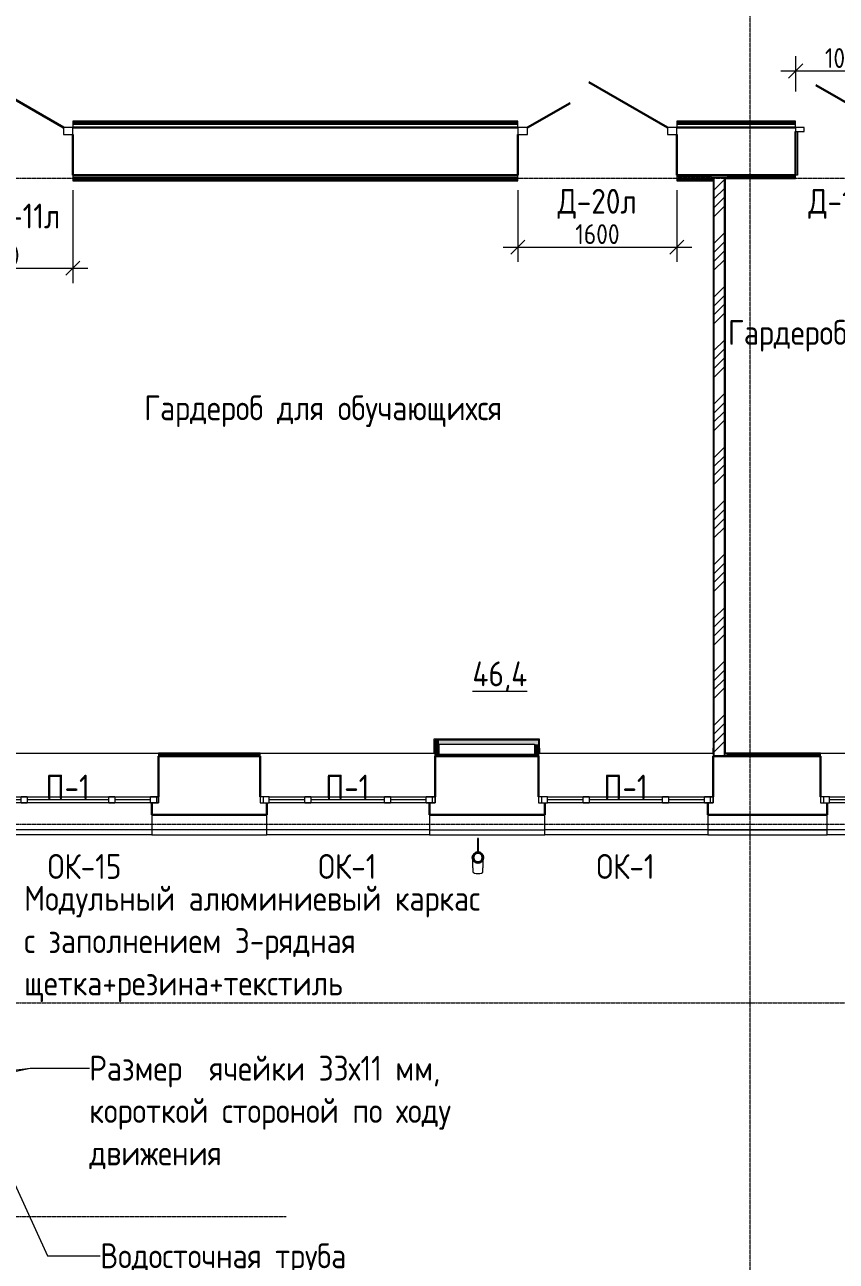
# Model space of a CAD drawing. Header units: millimetres. Extents: x -11345 to 411485, y -9810 to 73012.
# Drawn here: x 63204 to 71372, y -2606 to 9841 of the extents above; entities that cross this region are included whole.
import ezdxf

# ---------------------------------------------------------------- set-up
doc = ezdxf.new("R2010")
doc.units = ezdxf.units.MM
doc.linetypes.add('ADSK_Линия сетки', pattern=[25, 20, -2.5, 0, -2.5])
for name, color, linetype, lineweight in [('_ Окна', 7, 'Continuous', 9), ('Аннотация', 7, 'Continuous', 18), ('Двери', 7, 'Continuous', 9), ('Марки дверей', 7, 'Continuous', 20), ('Марки окон', 7, 'Continuous', 20), ('Марки помещений', 7, 'Continuous', 20), ('Обобщенные модели', 7, 'Continuous', 18), ('Окна', 7, 'Continuous', 9), ('Оси', 253, 'Continuous', 9), ('Перекрытие', 7, 'Continuous', 9), ('Размеры', 7, 'Continuous', 5), ('Стены внутренние', 7, 'Continuous', 18), ('Стены наружные', 7, 'Continuous', 18), ('Стены несущие', 7, 'Continuous', 30), ('Стены отделка', 7, 'Continuous', 30), ('Стены штриховка', 7, 'Continuous', 9)]:
    doc.layers.add(name, color=color, linetype=linetype, lineweight=lineweight)
doc.styles.add('GOST Common_2', font='GOST_Common.ttf', dxfattribs={"width": 0.9, "height": 250})
doc.styles.add('GOST Common_7', font='GOST_Common.ttf', dxfattribs={"width": 0.9, "height": 200})
doc.dimstyles.new('ADSK_Основной_2_мм', dxfattribs={"dimscale": 304.8, "dimtxt": 201.142999, "dimasz": 0.463911, "dimexe": 0.492126, "dimexo": 0.492126, "dimgap": 0.098425, "dimtad": 1, "dimrnd": 0.01, "dimdsep": 46, "dimtxsty": 'GOST Common_7', "dimblk1": 'OBLIQUE', "dimblk2": 'OBLIQUE', "dimsah": 1, "dimcen": 0.09, "dimdle": 0.492126, "dimazin": 2, "dimtfac": 1, "dimtdec": 4, "dimtix": 1, "dimtmove": 0, "dimatfit": 3, "dimfxl": 1, "dimtvp": 1, "dimtolj": 1, "dimtzin": 0, "dimlwd": 20, "dimlwe": 20, "dimarcsym": 2})
pattern_1 = [(0, (32053.86, 0), (406.4, 101.6), [33.528, -271.272, 33.528, -271.272, -1625.6]), (0, (32053.86, 0), (406.4, 101.6), [-609.6, 33.528, -576.072, 33.528, -271.272, -711.2]), (0, (32053.86, 0), (406.4, 101.6), [-1524, 33.528, -169.672, 33.528, -474.472]), (120, (32206.26, 50.8), (-291.18818, 301.15272), [33.528, -271.272, 33.528, -271.272, -1625.6]), (120, (32206.26, 50.8), (-291.18818, 301.15272), [-609.6, 33.528, -576.072, 33.528, -271.272, -711.2]), (120, (32206.26, 50.8), (-291.18818, 301.15272), [-1524, 33.528, -169.672, 33.528, -474.472]), (240, (32257.06, 254), (-115.21182, -402.75272), [33.528, -271.272, 33.528, -271.272, -1625.6]), (240, (32257.06, 254), (-115.21182, -402.75272), [-609.6, 33.528, -576.072, 33.528, -271.272, -711.2]), (240, (32257.06, 254), (-115.21182, -402.75272), [-1524, 33.528, -169.672, 33.528, -474.472])]

# ---------------------------------------------------------------- blocks, each defined once
blk = doc.blocks.new('Дверь-Alumark_двупольная с глухим окном_S70 - 1600х2100 алюм ост Д-20л-5430551-План 1-го этажа')
at = {"layer": 'Двери', "lineweight": 30}
for p, q in [((830, 240), (38, 697)), ((-580, 240), (-151, 487))]:
    blk.add_line(p, q, dxfattribs=at)
at = {"layer": 'Двери'}
for p, q in [((-675, 240), (-675, 170)), ((-580, 240), (-675, 240)), ((-675, 170), (-580, 170)), ((-580, 170), (-580, 240)), ((830, 240), (830, 170)), ((925, 240), (830, 240)), ((830, 170), (925, 170)), ((925, 170), (925, 240))]:
    blk.add_line(p, q, dxfattribs=at)
blk = doc.blocks.new('Дверь-Alumark_двупольная с глухим окном_S70 - 1520х2200 алюм ост Д-11л-3421825-План 1-го этажа')
at = {"layer": 'Двери', "lineweight": 30}
for p, q in [((790, 240), (-2, 697)), ((-540, 240), (-181, 447))]:
    blk.add_line(p, q, dxfattribs=at)
at = {"layer": 'Двери'}
for p, q in [((-635, 240), (-635, 170)), ((-540, 240), (-635, 240)), ((-635, 170), (-540, 170)), ((-540, 170), (-540, 240)), ((790, 240), (790, 170)), ((885, 240), (790, 240)), ((790, 170), (885, 170)), ((885, 170), (885, 240))]:
    blk.add_line(p, q, dxfattribs=at)
blk = doc.blocks.new('АС_Дверь_Однопольная_Алюминиевая - 1030х2200 алюм ост с мат_плёнкой Д19л-4850132-План 1-го этажа')
at = {"layer": 'Двери'}
for p, q in [((-303, -200), (-390, -200)), ((-390, -200), (-390, -240)), ((-390, -240), (-303, -240)), ((-303, -240), (-303, -200)), ((640, -200), (553, -200)), ((553, -200), (553, -240)), ((553, -240), (640, -240)), ((640, -240), (640, -200))]:
    blk.add_line(p, q, dxfattribs=at)
at = {"layer": 'Двери', "lineweight": 30}
blk.add_line((-303, -240), (438, -668), dxfattribs=at)
blk = doc.blocks.new('окно трехпол с фрамугой - 1740 и 1760 -2300_h___нов_ ок1-2142734-План 1-го этажа')
at = {"layer": '_ Окна', "lineweight": 18}
for p, q in [((-880, 115), (-880, 175)), ((-880, 175), (-790, 175)), ((-790, 175), (-790, 115)), ((-430, 115), (-430, 175)), ((-430, 175), (-370, 175)), ((-370, 175), (-370, 115)), ((370, 115), (370, 175)), ((370, 175), (430, 175)), ((430, 175), (430, 115)), ((790, 175), (790, 115)), ((880, 175), (790, 175)), ((880, 115), (880, 175)), ((-790, 115), (-880, 115)), ((-370, 115), (-430, 115)), ((430, 115), (370, 115)), ((790, 115), (880, 115))]:
    blk.add_line(p, q, dxfattribs=at)
at = {"layer": '_ Окна'}
for p, q in [((-850, 115), (-850, 175)), ((-790, 145), (-430, 145)), ((-370, 145), (370, 145)), ((430, 145), (790, 145)), ((850, 115), (850, 175))]:
    blk.add_line(p, q, dxfattribs=at)
at = {"layer": 'Окна'}
for p, q in [((-880, 175), (-880, 115)), ((-790, 175), (-880, 175)), ((-790, 175), (-430, 175)), ((-370, 175), (-430, 175)), ((-370, 175), (370, 175)), ((430, 175), (370, 175)), ((430, 175), (790, 175)), ((880, 175), (790, 175)), ((880, 115), (880, 175)), ((-880, 115), (-790, 115)), ((-430, 115), (-790, 115)), ((-430, 115), (-370, 115)), ((370, 115), (-370, 115)), ((370, 115), (430, 115)), ((790, 115), (430, 115)), ((790, 115), (880, 115))]:
    blk.add_line(p, q, dxfattribs=at)
blk = doc.blocks.new('окно трехпол с фрамугой - 1800 и 1820х2300_h___нов_ ок15-2116672-План 1-го этажа')
at = {"layer": '_ Окна', "lineweight": 18}
for p, q in [((-910, 115), (-910, 175)), ((-910, 175), (-830, 175)), ((-830, 175), (-830, 115)), ((-470, 115), (-470, 175)), ((-470, 175), (-410, 175)), ((-410, 175), (-410, 115)), ((410, 115), (410, 175)), ((410, 175), (470, 175)), ((470, 175), (470, 115)), ((830, 175), (830, 115)), ((910, 175), (830, 175)), ((910, 115), (910, 175)), ((-830, 115), (-910, 115)), ((-410, 115), (-470, 115)), ((470, 115), (410, 115)), ((830, 115), (910, 115))]:
    blk.add_line(p, q, dxfattribs=at)
at = {"layer": '_ Окна'}
for p, q in [((-890, 115), (-890, 175)), ((-830, 145), (-470, 145)), ((-410, 145), (410, 145)), ((470, 145), (830, 145)), ((890, 115), (890, 175))]:
    blk.add_line(p, q, dxfattribs=at)
at = {"layer": 'Окна'}
for p, q in [((-910, 175), (-910, 115)), ((-830, 175), (-910, 175)), ((-830, 175), (-470, 175)), ((-410, 175), (-470, 175)), ((-410, 175), (410, 175)), ((470, 175), (410, 175)), ((470, 175), (830, 175)), ((910, 175), (830, 175)), ((910, 115), (910, 175)), ((-910, 115), (-830, 115)), ((-470, 115), (-830, 115)), ((-470, 115), (-410, 115)), ((410, 115), (-410, 115)), ((410, 115), (470, 115)), ((830, 115), (470, 115)), ((830, 115), (910, 115))]:
    blk.add_line(p, q, dxfattribs=at)
blk = doc.blocks.new('Водосток - Тип 1 _карниз больше 490мм_-5162063-План 1-го этажа')
at = {"layer": 'Обобщенные модели'}
for p, q in [((75, 306), (75, 264)), ((175, 264), (175, 306)), ((120, 109), (120, -30)), ((130, -30), (130, 109)), ((120, -30), (130, -30))]:
    blk.add_line(p, q, dxfattribs=at)
at = {"layer": 'Обобщенные модели', "flags": 128}
for points in [[(75, 173), (75, 174), (75, 177), (75, 180), (75, 183), (75, 186), (75, 190), (75, 193), (75, 197), (75, 201), (75, 205), (75, 210), (75, 214), (75, 219), (75, 224), (75, 229), (75, 234), (75, 239), (75, 245), (75, 250), (75, 256), (75, 261), (75, 264)], [(175, 264), (175, 258), (175, 252), (175, 247), (175, 242), (175, 236), (175, 231), (175, 226), (175, 221), (175, 216), (175, 212), (175, 207), (175, 203), (175, 199), (175, 195), (175, 191), (175, 188), (175, 184), (175, 181), (175, 178), (175, 175), (175, 173)]]:
    blk.add_lwpolyline(points, dxfattribs=at)
at = {"layer": 'Обобщенные модели'}
for start, end in [(90, 270), (270, 90)]:
    blk.add_arc((125, 160), 52, start, end, dxfattribs=at)
at = {"layer": 'Обобщенные модели', "lineweight": 40}
for start, end in [(90, 270), (270, 90)]:
    blk.add_arc((125, 160), 50, start, end, dxfattribs=at)
at = {"layer": 'Обобщенные модели'}
for start_param, end_param in [(4.712389, 6.283185), (3.141593, 4.712389)]:
    blk.add_ellipse((125, 306), major_axis=(-50, 0), ratio=0.309017, start_param=start_param, end_param=end_param, dxfattribs=at)
blk = doc.blocks.new('_Oblique')
at = {"color": 0, "linetype": 'ByBlock', "lineweight": -2}
blk.add_line((-0.5, -0.5), (0.5, 0.5), dxfattribs=at)
blk = doc.blocks.new('DIMBLOCK56-План 1-го этажа')
at = {"layer": 'Defpoints', "color": 0, "transparency": 16777216}
for p in [(71993, 9375), (71993, 9087), (70963, 9019)]:
    blk.add_point(p, dxfattribs=at)
at = {"layer": 'Размеры', "color": 0, "transparency": 16777216}
for p, q in [((70963, 9169), (70963, 9525)), ((71993, 9237), (71993, 9525)), ((70813, 9375), (72143, 9375))]:
    blk.add_line(p, q, dxfattribs=at)
at = {"layer": 'Размеры', "color": 0, "transparency": 16777216, "xscale": 141.4, "yscale": 141.4, "zscale": 141.4, "rotation": 180}
blk.add_blockref('_Oblique', (70963, 9375), dxfattribs=at)
at = {"layer": 'Размеры', "color": 0, "transparency": 16777216, "xscale": 141.4, "yscale": 141.4, "zscale": 141.4}
blk.add_blockref('_Oblique', (71993, 9375), dxfattribs=at)
at = {"layer": 'Размеры', "color": 0, "lineweight": 20, "transparency": 16777216, "insert": (71478, 9505), "char_height": 200, "width": 560.47, "attachment_point": 5, "style": 'GOST Common_7'}
blk.add_mtext('\\A1;1030', dxfattribs=at)
blk = doc.blocks.new('DIMBLOCK57-План 1-го этажа')
at = {"layer": 'Defpoints', "color": 0, "transparency": 16777216}
for p in [(68168, 8325), (69768, 8325), (69768, 7603)]:
    blk.add_point(p, dxfattribs=at)
at = {"layer": 'Размеры', "color": 0, "transparency": 16777216}
for p, q in [((68168, 8175), (68168, 7453)), ((69768, 8175), (69768, 7453)), ((68018, 7603), (69918, 7603))]:
    blk.add_line(p, q, dxfattribs=at)
at = {"layer": 'Размеры', "color": 0, "transparency": 16777216, "xscale": 141.4, "yscale": 141.4, "zscale": 141.4, "rotation": 180}
blk.add_blockref('_Oblique', (68168, 7603), dxfattribs=at)
at = {"layer": 'Размеры', "color": 0, "transparency": 16777216, "xscale": 141.4, "yscale": 141.4, "zscale": 141.4}
blk.add_blockref('_Oblique', (69768, 7603), dxfattribs=at)
at = {"layer": 'Размеры', "color": 0, "lineweight": 20, "transparency": 16777216, "insert": (68968, 7733), "char_height": 200, "width": 560.47, "attachment_point": 5, "style": 'GOST Common_7'}
blk.add_mtext('\\A1;1600', dxfattribs=at)
blk = doc.blocks.new('DIMBLOCK58-План 1-го этажа')
at = {"layer": 'Defpoints', "color": 0, "transparency": 16777216}
for p in [(62168, 8325), (63688, 8325), (63688, 7389)]:
    blk.add_point(p, dxfattribs=at)
at = {"layer": 'Размеры', "color": 0, "transparency": 16777216}
for p, q in [((62168, 8175), (62168, 7239)), ((63688, 8175), (63688, 7239)), ((62018, 7389), (63838, 7389))]:
    blk.add_line(p, q, dxfattribs=at)
at = {"layer": 'Размеры', "color": 0, "transparency": 16777216, "xscale": 141.4, "yscale": 141.4, "zscale": 141.4, "rotation": 180}
blk.add_blockref('_Oblique', (62168, 7389), dxfattribs=at)
at = {"layer": 'Размеры', "color": 0, "transparency": 16777216, "xscale": 141.4, "yscale": 141.4, "zscale": 141.4}
blk.add_blockref('_Oblique', (63688, 7389), dxfattribs=at)
at = {"layer": 'Размеры', "color": 0, "lineweight": 20, "transparency": 16777216, "insert": (62928, 7519), "char_height": 200, "width": 560.47, "attachment_point": 5, "style": 'GOST Common_7'}
blk.add_mtext('\\A1;1520', dxfattribs=at)
blk = doc.blocks.new('оси')
at = {"layer": 'Оси', "linetype": 'ADSK_Линия сетки'}
for p, q in [((44950, -6855.047), (44950, 23167.827)), ((-5146.135, 10450), (62505.288, 10450)), ((-5146.135, 3950), (56550.042, 3950)), ((-5146.135, 2150), (56868.493, 2150)), ((-5146.135, 0), (40282.446, 0))]:
    blk.add_line(p, q, dxfattribs=at)

msp = doc.modelspace()

# ---------------------------------------------------------------- hatches: boundary and pattern name
at = {"layer": 'Стены внутренние', "lineweight": 9}
h = msp.add_hatch(dxfattribs=at)
h.set_pattern_fill('FP_12', color=256, style=0, pattern_type=2)
h.set_pattern_definition(pattern_1)
h.paths.add_polyline_path([(70962.86393, 8835.20911), (70962.86393, 8850.20911), (69767.86393, 8850.20911), (69767.86393, 8835.20911), (70706.82102, 8835.20911)])
h.paths.add_polyline_path([(64373.30516, 8835.20911), (68167.86393, 8835.20911), (68167.86393, 8850.20911), (63687.86393, 8850.20911), (63687.86393, 8835.20911)])
h.paths.add_polyline_path([(71992.86393, 8835.20911), (72119.99442, 8835.20911), (72119.99442, 8850.20911), (71992.86393, 8850.20911)])
h.paths.add_polyline_path([(45372.7576, 8835.20911), (45696.86393, 8835.20911), (45696.86393, 8850.20911), (41999.86393, 8850.20911), (41999.86393, 8835.20911), (43261.58565, 8835.20911)])
h.paths.add_polyline_path([(47296.86393, 8835.20911), (53508.98007, 8835.20911), (53508.98007, 8850.20911), (47296.86393, 8850.20911)])
h.paths.add_polyline_path([(40397.14953, 8835.20911), (40399.86393, 8835.20911), (40399.86393, 8850.20911), (39617.95046, 8850.20911), (39617.95046, 8835.20911), (40094.82773, 8835.20911)])
h.paths.add_polyline_path([(56984.20333, 8835.20911), (57611.39801, 8835.20911), (57611.39801, 8850.20911), (55408.98007, 8850.20911), (55408.98007, 8835.20911), (56872.6581, 8835.20911)])
h.paths.add_polyline_path([(62167.86393, 8835.20911), (62167.86393, 8850.20911), (59551.39801, 8850.20911), (59551.39801, 8835.20911), (61734.34022, 8835.20911)])
h = msp.add_hatch(dxfattribs=at)
h.set_pattern_fill('FP_12', color=256, style=0, pattern_type=2)
h.set_pattern_definition(pattern_1)
h.paths.add_polyline_path([(68167.86393, 8290.20911), (68167.86393, 8305.20911), (63687.86393, 8305.20911), (63687.86393, 8290.20911), (68165.65673, 8290.20911)])
h.paths.add_polyline_path([(69795.6912, 8290.20911), (70115.12633, 8290.20911), (70115.12633, 8305.20911), (69767.86393, 8305.20911), (69767.86393, 8290.20911), (69791.103, 8290.20911)])
at = {"layer": 'Стены внутренние'}
for points in [[(67333.98952, 2498.2316), (67373.98952, 2498.2316), (67373.98952, 2638.2316), (67333.98952, 2638.2316), (67333.98952, 2510.2316)], [(68167.86393, 2598.2316), (68373.992, 2598.2316), (68373.992, 2638.2316), (67373.98952, 2638.2316), (67373.98952, 2598.2316), (67540.06309, 2598.2316)], [(68333.992, 2498.2316), (68373.992, 2498.2316), (68373.992, 2598.2316), (68333.992, 2598.2316)]]:
    msp.add_hatch(color=256, dxfattribs=at).paths.add_polyline_path(points)
at = {"layer": 'Стены штриховка'}
h = msp.add_hatch(dxfattribs=at)
h.set_pattern_fill('ANSI34', color=256, scale=20)
h.paths.add_polyline_path([(70243.992, 8295), (70143.992, 8295), (70143.992, 2478.2316), (70243.992, 2478.2316)])

# ---------------------------------------------------------------- linework, layer by layer
at = {"layer": 'Аннотация', "lineweight": 9}
for p, q in [((55249.49321, -1645.11888), (63259.22754, -662.46942)), ((58612.23228, -1643.9672), (63259.22754, -662.46942)), ((63259.22754, -662.46942), (63853.79611, -662.46942)), ((63259.22754, -662.46942), (63853.79611, -662.46942)), ((63000.65315, -1600.26201), (63432.18349, -2550.55449)), ((63432.18349, -2550.55449), (63963.7754, -2550.55449))]:
    msp.add_line(p, q, dxfattribs=at)
at = {"layer": 'Перекрытие'}
for p, q in [((70979.86393, 8765.20911), (70979.86393, 8325.20911)), ((70979.86393, 8325.20911), (70962.86393, 8325.20911))]:
    msp.add_line(p, q, dxfattribs=at)
at = {"layer": 'Стены наружные'}
for p, q in [((62740.99039, 2510.2316), (64548.99039, 2510.2316)), ((65573.98952, 2510.2316), (67321.98952, 2510.2316)), ((68373.992, 2510.2316), (70131.992, 2510.2316)), ((68385.992, 2558.2316), (68385.992, 2510.2316)), ((70131.992, 2510.2316), (70131.992, 2558.2316)), ((71213.99151, 2510.2316), (72961.99151, 2510.2316)), ((64483.99039, 1738.2316), (62834.03114, 1738.2316)), ((64483.99039, 1688.2316), (62834.03114, 1688.2316)), ((67278.98952, 1738.2316), (65638.98952, 1738.2316)), ((67278.98952, 1688.2316), (65638.98952, 1688.2316)), ((70078.992, 1738.2316), (68438.992, 1738.2316)), ((70078.992, 1688.2316), (68438.992, 1688.2316)), ((72918.99151, 1738.2316), (71278.99151, 1738.2316)), ((72918.99151, 1688.2316), (71278.99151, 1688.2316))]:
    msp.add_line(p, q, dxfattribs=at)
at = {"layer": 'Стены несущие'}
for p, q in [((63687.86393, 8805.20911), (68167.86393, 8805.20911)), ((63687.86393, 8735.20911), (63687.86393, 8325.20911)), ((68167.86393, 8325.20911), (68167.86393, 8735.20911)), ((69767.86393, 8805.20911), (70962.86393, 8805.20911)), ((69767.86393, 8735.20911), (69767.86393, 8325.20911)), ((70962.86393, 8325.20911), (70962.86393, 8765.20911)), ((63687.86393, 8325.20911), (68167.86393, 8325.20911)), ((69767.86393, 8325.20911), (70962.86393, 8325.20911)), ((64548.99039, 2478.2316), (65573.98952, 2478.2316)), ((64548.99039, 2478.2316), (64548.99039, 2068.2316)), ((65573.98952, 2068.2316), (65573.98952, 2478.2316)), ((67333.98952, 2478.2316), (67333.98952, 2068.2316)), ((68373.992, 2478.2316), (67333.98952, 2478.2316)), ((68373.992, 2068.2316), (68373.992, 2478.2316)), ((70133.992, 2478.2316), (70133.992, 2068.2316)), ((71213.99151, 2478.2316), (70133.992, 2478.2316)), ((71213.99151, 2068.2316), (71213.99151, 2478.2316)), ((64483.99039, 2008.2316), (64483.99039, 1888.2316)), ((65638.98952, 1888.2316), (65638.98952, 2008.2316)), ((67278.98952, 2008.2316), (67278.98952, 1888.2316)), ((68438.992, 1888.2316), (68438.992, 2008.2316)), ((70078.992, 2008.2316), (70078.992, 1888.2316)), ((71278.99151, 1888.2316), (71278.99151, 2008.2316)), ((65638.98952, 1888.2316), (64483.99039, 1888.2316)), ((68438.992, 1888.2316), (67278.98952, 1888.2316)), ((71278.99151, 1888.2316), (70078.992, 1888.2316))]:
    msp.add_line(p, q, dxfattribs=at)
at = {"layer": 'Стены отделка', "lineweight": 9}
for p, q in [((63687.86393, 8870.20911), (63687.86393, 8805.20911)), ((68167.86393, 8870.20911), (63687.86393, 8870.20911)), ((68167.86393, 8805.20911), (68167.86393, 8870.20911)), ((69767.86393, 8870.20911), (69767.86393, 8805.20911)), ((70962.86393, 8870.20911), (69767.86393, 8870.20911)), ((70962.86393, 8805.20911), (70962.86393, 8870.20911)), ((63687.86393, 8325.20911), (63687.86393, 8270.20911)), ((63687.86393, 8270.20911), (68167.86393, 8270.20911)), ((68167.86393, 8270.20911), (68167.86393, 8325.20911)), ((69767.86393, 8325.20911), (69767.86393, 8270.20911)), ((69767.86393, 8270.20911), (70103.12633, 8270.20911)), ((70115.12633, 8305.20911), (70275.12633, 8305.20911)), ((70131.992, 8281.20911), (70131.992, 2558.2316)), ((70143.992, 2478.2316), (70143.992, 8305.20911)), ((70243.992, 8305.20911), (70243.992, 2478.2316)), ((70255.992, 2510.2316), (70255.992, 8293.20911)), ((70255.992, 8293.20911), (70962.86393, 8293.20911)), ((70962.86393, 8293.20911), (70962.86393, 8325.20911)), ((67321.98952, 2650.2316), (67321.98952, 2510.2316)), ((68383.992, 2650.2316), (67323.98952, 2650.2316)), ((68373.992, 2638.2316), (67333.98952, 2638.2316)), ((67333.98952, 2478.2316), (67333.98952, 2638.2316)), ((68373.992, 2638.2316), (68373.992, 2478.2316)), ((68385.992, 2558.2316), (68385.992, 2648.2316)), ((64548.99039, 2510.2316), (64548.99039, 2478.2316)), ((65573.98952, 2510.2316), (64548.99039, 2510.2316)), ((64548.99039, 2498.2316), (64549.99039, 2498.2316)), ((65573.98952, 2478.2316), (65573.98952, 2510.2316)), ((67321.98952, 2510.2316), (67333.98952, 2510.2316)), ((67333.98952, 2498.2316), (67373.98952, 2498.2316)), ((67373.98952, 2598.2316), (68333.992, 2598.2316)), ((67373.98952, 2498.2316), (67373.98952, 2598.2316)), ((67373.98952, 2498.2316), (68373.992, 2498.2316)), ((68333.992, 2598.2316), (68333.992, 2498.2316)), ((70133.992, 2498.2316), (70133.992, 2478.2316)), ((70275.12633, 2498.2316), (70243.992, 2498.2316)), ((71213.99151, 2510.2316), (70255.992, 2510.2316)), ((71213.99151, 2478.2316), (71213.99151, 2510.2316)), ((64548.99039, 2478.2316), (64548.99039, 2478.2316)), ((64483.99039, 1888.2316), (64483.99039, 1688.2316)), ((65638.98952, 1688.2316), (65638.98952, 1888.2316)), ((67278.98952, 1888.2316), (67278.98952, 1688.2316)), ((68438.992, 1688.2316), (68438.992, 1888.2316)), ((70078.992, 1888.2316), (70078.992, 1688.2316)), ((71278.99151, 1688.2316), (71278.99151, 1888.2316)), ((64484.99039, 1738.2316), (64483.99039, 1738.2316)), ((64483.99039, 1688.2316), (65638.98952, 1688.2316)), ((67279.98952, 1738.2316), (67278.98952, 1738.2316)), ((67278.98952, 1688.2316), (68438.992, 1688.2316)), ((70079.992, 1738.2316), (70078.992, 1738.2316)), ((70078.992, 1688.2316), (71278.99151, 1688.2316))]:
    msp.add_line(p, q, dxfattribs=at)
at = {"layer": 'Стены штриховка'}
for p, q in [((68167.86393, 8859.20911), (63687.86393, 8859.20911)), ((68167.86393, 8850.20911), (63687.86393, 8850.20911)), ((70962.86393, 8859.20911), (69767.86393, 8859.20911)), ((70962.86393, 8850.20911), (69767.86393, 8850.20911)), ((68167.86393, 8835.20911), (63687.86393, 8835.20911)), ((70962.86393, 8835.20911), (69767.86393, 8835.20911)), ((63687.86393, 8305.20911), (68167.86393, 8305.20911)), ((63687.86393, 8290.20911), (68167.86393, 8290.20911)), ((63687.86393, 8281.20911), (68167.86393, 8281.20911)), ((70115.12633, 8305.20911), (69767.86393, 8305.20911)), ((69767.86393, 8290.20911), (70133.992, 8290.20911)), ((69767.86393, 8281.20911), (70131.992, 8281.20911)), ((70103.12633, 8270.20911), (70131.992, 8270.20911)), ((70133.992, 8290.20911), (70133.992, 2498.2316)), ((70253.992, 2508.2316), (70253.992, 8295.20911)), ((70253.992, 8295.20911), (70962.86393, 8295.20911)), ((70962.86393, 8305.20911), (70275.12633, 8305.20911)), ((67323.98952, 2650.2316), (67321.98952, 2650.2316)), ((68385.992, 2648.2316), (67321.98952, 2648.2316)), ((67323.98952, 2510.2316), (67323.98952, 2650.2316)), ((68383.992, 2510.2316), (68383.992, 2650.2316)), ((68385.992, 2650.2316), (68383.992, 2650.2316)), ((68385.992, 2648.2316), (68385.992, 2650.2316)), ((65573.98952, 2508.2316), (64548.99039, 2508.2316)), ((64549.99039, 2498.2316), (65573.98952, 2498.2316)), ((71213.99151, 2508.2316), (70253.992, 2508.2316)), ((70275.12633, 2498.2316), (71213.99151, 2498.2316)), ((65638.98952, 1738.2316), (64484.99039, 1738.2316)), ((67279.98952, 1738.2316), (68438.992, 1738.2316)), ((70078.992, 1738.2316), (71278.99151, 1738.2316)), ((71278.99151, 1738.2316), (70079.992, 1738.2316))]:
    msp.add_line(p, q, dxfattribs=at)

# ---------------------------------------------------------------- block references
msp.add_blockref('оси', (25553.42928, -2155))
at = {"layer": 'Двери'}
for name, p in [('Дверь-Alumark_двупольная с глухим окном_S70 - 1520х2200 алюм ост Д-11л-3421825-План 1-го этажа', (62802.86393, 8565.20911)), ('Дверь-Alumark_двупольная с глухим окном_S70 - 1600х2100 алюм ост Д-20л-5430551-План 1-го этажа', (68842.86393, 8565.20911))]:
    msp.add_blockref(name, p, dxfattribs=at)
at = {"layer": 'Двери', "rotation": 180}
msp.add_blockref('АС_Дверь_Однопольная_Алюминиевая - 1030х2200 алюм ост с мат_плёнкой Д19л-4850132-План 1-го этажа', (71602.86393, 8565.20911), dxfattribs=at)
at = {"layer": 'Обобщенные модели', "rotation": 180}
msp.add_blockref('Водосток - Тип 1 _карниз больше 490мм_-5162063-План 1-го этажа', (67890.29035, 1618.2316), dxfattribs=at)
at = {"layer": 'Окна', "rotation": 180}
for name, p in [('окно трехпол с фрамугой - 1800 и 1820х2300_h___нов_ ок15-2116672-План 1-го этажа', (63638.99039, 2183.2316)), ('окно трехпол с фрамугой - 1740 и 1760 -2300_h___нов_ ок1-2142734-План 1-го этажа', (66453.98952, 2183.2316)), ('окно трехпол с фрамугой - 1740 и 1760 -2300_h___нов_ ок1-2142734-План 1-го этажа', (69253.992, 2183.2316)), ('окно трехпол с фрамугой - 1740 и 1760 -2300_h___нов_ ок1-2142734-План 1-го этажа', (72093.99151, 2183.2316))]:
    msp.add_blockref(name, p, dxfattribs=at)

# ---------------------------------------------------------------- texts
at = {"layer": 'Аннотация', "lineweight": 9, "char_height": 250, "attachment_point": 1, "line_spacing_factor": 1.022766, "style": 'GOST Common_2'}
for s, insert, width in [('\\pxt1.44,2.88,4.32,5.76,7.2,8.64,10.08,11.52,12.96,14.4,15.84,17.28,18.72,20.16,21.6,23.04,24.48,25.92,27.36,28.8,30.24,31.68,33.12,34.56,36,37.44,38.88,40.32,41.76,43.2,44.64,46.08;{Модульный алюминиевый каркас с заполнением 3-рядная щетка+резина+текстиль}', (63197.38861, 1172.72372), 4756.5), ('\\pxt1.44,2.88,4.32,5.76,7.2,8.64,10.08,11.52,12.96,14.4,15.84,17.28,18.72,20.16,21.6,23.04,24.48,25.92,27.36,28.8,30.24,31.68,33.12,34.56,36,37.44,38.88,40.32,41.76,43.2,44.64,46.08;{Размер  ячейки 33х11 мм, короткой стороной по ходу движения}', (63853.79611, -537.27628), 4756.5), ('\\pxt1.44,2.88,4.32,5.76,7.2,8.64,10.08,11.52,12.96,14.4,15.84,17.28,18.72,20.16,21.6,23.04,24.48,25.92,27.36,28.8,30.24,31.68,33.12,34.56,36,37.44,38.88,40.32,41.76,43.2,44.64,46.08;{Водосточная труба с обогревом}', (63963.7754, -2425.36135), 2709)]:
    msp.add_mtext(s, dxfattribs=dict(at, insert=insert, width=width))
at = {"layer": 'Марки дверей', "lineweight": 9, "char_height": 250, "attachment_point": 5, "line_spacing_factor": 1.022766, "style": 'GOST Common_2'}
for s, insert, width in [('\\pxqc,t1.8,3.6,5.4,7.2,9,10.8,12.6,14.4,16.2,18,19.8,21.6,23.4,25.2,27,28.8,30.6,32.4,34.2,36,37.8,39.6,41.4,43.2,45,46.8,48.6,50.4,52.2,54,55.8,57.6;{Д-20л}', (68964.25653, 8037.6195), 851.4), ('\\pxqc,t1.8,3.6,5.4,7.2,9,10.8,12.6,14.4,16.2,18,19.8,21.6,23.4,25.2,27,28.8,30.6,32.4,34.2,36,37.8,39.6,41.4,43.2,45,46.8,48.6,50.4,52.2,54,55.8,57.6;{Д-19л}', (71474.25653, 8037.6195), 803.7), ('\\pxqc,t1.8,3.6,5.4,7.2,9,10.8,12.6,14.4,16.2,18,19.8,21.6,23.4,25.2,27,28.8,30.6,32.4,34.2,36,37.8,39.6,41.4,43.2,45,46.8,48.6,50.4,52.2,54,55.8,57.6;{Д-11л}', (63201.65796, 7889.25266), 756)]:
    msp.add_mtext(s, dxfattribs=dict(at, insert=insert, width=width))
at = {"layer": 'Марки окон', "lineweight": 9, "char_height": 250, "attachment_point": 5, "line_spacing_factor": 1.022766, "style": 'GOST Common_2'}
for s, insert, width in [('\\pxqc,t1.8,3.6,5.4,7.2,9,10.8,12.6,14.4,16.2,18,19.8,21.6,23.4,25.2,27,28.8,30.6,32.4,34.2,36,37.8,39.6,41.4,43.2,45,46.8,48.6,50.4,52.2,54,55.8,57.6;{П-1}', (63635.83299, 2167.22589), 458.1), ('\\pxqc,t1.8,3.6,5.4,7.2,9,10.8,12.6,14.4,16.2,18,19.8,21.6,23.4,25.2,27,28.8,30.6,32.4,34.2,36,37.8,39.6,41.4,43.2,45,46.8,48.6,50.4,52.2,54,55.8,57.6;{П-1}', (66450.83212, 2167.22589), 458.1), ('\\pxqc,t1.8,3.6,5.4,7.2,9,10.8,12.6,14.4,16.2,18,19.8,21.6,23.4,25.2,27,28.8,30.6,32.4,34.2,36,37.8,39.6,41.4,43.2,45,46.8,48.6,50.4,52.2,54,55.8,57.6;{П-1}', (69250.8346, 2167.22589), 458.1), ('\\pxqc,t1.8,3.6,5.4,7.2,9,10.8,12.6,14.4,16.2,18,19.8,21.6,23.4,25.2,27,28.8,30.6,32.4,34.2,36,37.8,39.6,41.4,43.2,45,46.8,48.6,50.4,52.2,54,55.8,57.6;{ОК-15}', (63805.48299, 1367.81721), 797.4), ('\\pxqc,t1.8,3.6,5.4,7.2,9,10.8,12.6,14.4,16.2,18,19.8,21.6,23.4,25.2,27,28.8,30.6,32.4,34.2,36,37.8,39.6,41.4,43.2,45,46.8,48.6,50.4,52.2,54,55.8,57.6;{ОК-1}', (66450.38212, 1367.81721), 637.2), ('\\pxqc,t1.8,3.6,5.4,7.2,9,10.8,12.6,14.4,16.2,18,19.8,21.6,23.4,25.2,27,28.8,30.6,32.4,34.2,36,37.8,39.6,41.4,43.2,45,46.8,48.6,50.4,52.2,54,55.8,57.6;{ОК-1}', (69250.3846, 1367.81721), 637.2)]:
    msp.add_mtext(s, dxfattribs=dict(at, insert=insert, width=width))
at = {"layer": 'Марки помещений', "lineweight": 9, "char_height": 250, "attachment_point": 5, "line_spacing_factor": 1.022766, "style": 'GOST Common_2'}
for s, insert, width in [('\\pxqc,t1.8,3.6,5.4,7.2,9,10.8,12.6,14.4,16.2,18,19.8,21.6,23.4,25.2,27,28.8,30.6,32.4,34.2,36,37.8,39.6,41.4,43.2,45,46.8,48.6,50.4,52.2,54,55.8,57.6;{Гардероб для учителей}', (71881.09142, 6709.64275), 3274.2), ('\\pxqc,t1.8,3.6,5.4,7.2,9,10.8,12.6,14.4,16.2,18,19.8,21.6,23.4,25.2,27,28.8,30.6,32.4,34.2,36,37.8,39.6,41.4,43.2,45,46.8,48.6,50.4,52.2,54,55.8,57.6;{Гардероб для обучающихся}', (66207.01149, 5950.51841), 3809.7), ('\\pxqc,t1.8,3.6,5.4,7.2,9,10.8,12.6,14.4,16.2,18,19.8,21.6,23.4,25.2,27,28.8,30.6,32.4,34.2,36,37.8,39.6,41.4,43.2,45,46.8,48.6,50.4,52.2,54,55.8,57.6;{\\L46,4}', (67985.58021, 3277.66645), 601.2)]:
    msp.add_mtext(s, dxfattribs=dict(at, insert=insert, width=width))

# ---------------------------------------------------------------- dimensions: what is measured, and where the dimension line sits
at = {"layer": 'Размеры', "lineweight": 20}
for base, p1, p2, override, picture, middle in [((71992.86393, 9375.2364), (70962.86393, 9019.06562), (71992.86393, 9086.85635), {"dimpost": '<>', "dimfxl": 1032.228455, "dimlwd": 65535, "dimlwe": 65535}, 'DIMBLOCK56-План 1-го этажа', (71477.86393, 9505.2364)), ((63687.86393, 7388.57573), (62167.86393, 8325.20911), (63687.86393, 8325.20911), {"dimpost": '<>', "dimfxl": 1520, "dimlwd": 65535, "dimlwe": 65535}, 'DIMBLOCK58-План 1-го этажа', (62927.86393, 7518.57573)), ((69767.86393, 7602.66856), (68167.86393, 8325.20911), (69767.86393, 8325.20911), {"dimpost": '<>', "dimfxl": 1600, "dimlwd": 65535, "dimlwe": 65535}, 'DIMBLOCK57-План 1-го этажа', (68967.86393, 7732.66856))]:
    dim = msp.add_linear_dim(base=base, p1=p1, p2=p2, dimstyle='ADSK_Основной_2_мм', override=override, dxfattribs=at)
    dim.commit()
    dim.dimension.update_dxf_attribs({"geometry": picture, "text_midpoint": middle})

doc.saveas('drawing.dxf')
